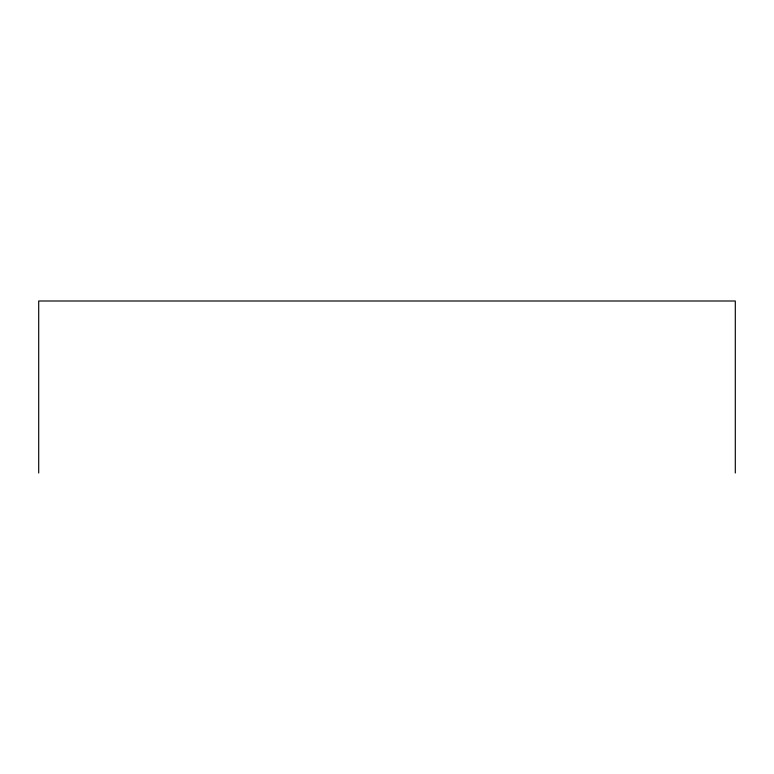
<?xml version="1.0" encoding="UTF-8"?>
<svg xmlns="http://www.w3.org/2000/svg" width="774" height="774" viewBox="0 0 774 774"><rect width="100%" height="100%" fill="white"/><g stroke="black" fill="none" stroke-linecap="round" stroke-linejoin="round"><path stroke-width="1.16" d="M735.3 473.001L735.3 300.999L38.7 300.999L38.7 473.001"/></g></svg>
